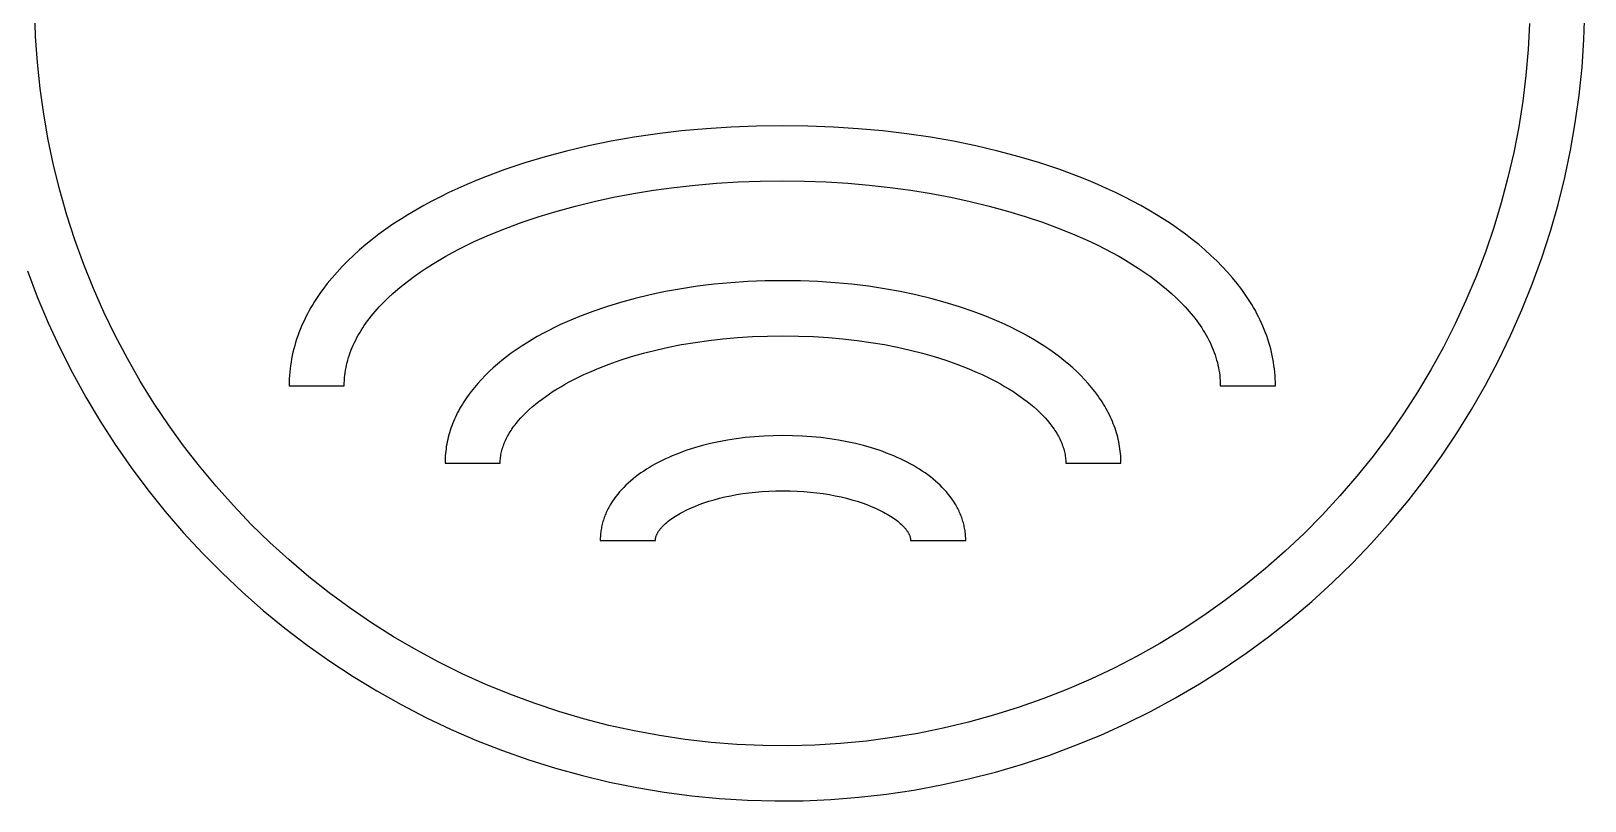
# Model space of a CAD drawing. Header units: millimetres. Extents: x 430 to 4403, y -1522 to 1254.
# Drawn here: x 3390.87 to 3424.74, y -455.88 to -439.11 of the extents above; entities that cross this region are included whole.
import ezdxf

# ---------------------------------------------------------------- set-up
doc = ezdxf.new("R2010")
doc.units = ezdxf.units.MM
doc.header["$MEASUREMENT"] = 0
doc.layers.add('Utwórz2D linie widoczne', color=7, linetype='Continuous', true_color=0x000000)

msp = doc.modelspace()

# ---------------------------------------------------------------- linework, layer by layer
at = {"layer": 'Utwórz2D linie widoczne'}
for p, q in [((3390.965, -439.232), (3390.946, -438.667)), ((3423.53, -438.949), (3423.501, -439.514)), ((3424.718, -439.295), (3424.739, -438.688)), ((3391.005, -439.797), (3390.965, -439.232)), ((3424.676, -439.901), (3424.718, -439.295)), ((3423.501, -439.514), (3423.452, -440.077)), ((3391.063, -440.36), (3391.005, -439.797)), ((3424.612, -440.505), (3424.676, -439.901)), ((3423.452, -440.077), (3423.383, -440.639)), ((3391.142, -440.92), (3391.063, -440.36)), ((3423.383, -440.639), (3423.295, -441.198)), ((3424.528, -441.107), (3424.612, -440.505)), ((3391.24, -441.477), (3391.142, -440.92)), ((3404.524, -441.349), (3404.01, -441.424)), ((3405.048, -441.287), (3404.524, -441.349)), ((3405.582, -441.238), (3405.048, -441.287)), ((3406.126, -441.202), (3405.582, -441.238)), ((3406.679, -441.181), (3406.126, -441.202)), ((3407.241, -441.174), (3406.679, -441.181)), ((3407.802, -441.181), (3407.241, -441.174)), ((3408.355, -441.202), (3407.802, -441.181)), ((3408.899, -441.238), (3408.355, -441.202)), ((3409.433, -441.287), (3408.899, -441.238)), ((3409.958, -441.349), (3409.433, -441.287)), ((3410.471, -441.424), (3409.958, -441.349)), ((3423.295, -441.198), (3423.188, -441.753)), ((3424.423, -441.705), (3424.528, -441.107)), ((3391.357, -442.031), (3391.24, -441.477)), ((3403.018, -441.612), (3402.54, -441.724)), ((3403.508, -441.512), (3403.018, -441.612)), ((3404.01, -441.424), (3403.508, -441.512)), ((3410.973, -441.512), (3410.471, -441.424)), ((3411.464, -441.612), (3410.973, -441.512)), ((3411.941, -441.724), (3411.464, -441.612)), ((3424.298, -442.299), (3424.423, -441.705)), ((3391.493, -442.58), (3391.357, -442.031)), ((3401.626, -441.982), (3401.19, -442.128)), ((3402.076, -441.848), (3401.626, -441.982)), ((3402.54, -441.724), (3402.076, -441.848)), ((3412.405, -441.848), (3411.941, -441.724)), ((3412.856, -441.982), (3412.405, -441.848)), ((3413.291, -442.128), (3412.856, -441.982)), ((3423.188, -441.753), (3423.061, -442.304)), ((3400.565, -442.367), (3400.365, -442.451)), ((3400.769, -442.285), (3400.565, -442.367)), ((3401.19, -442.128), (3400.769, -442.285)), ((3406.28, -442.399), (3406.758, -442.381)), ((3406.758, -442.381), (3407.241, -442.375)), ((3407.241, -442.375), (3407.723, -442.381)), ((3407.723, -442.381), (3408.201, -442.399)), ((3413.712, -442.285), (3413.291, -442.128)), ((3413.916, -442.367), (3413.712, -442.285)), ((3414.117, -442.451), (3413.916, -442.367)), ((3423.061, -442.304), (3422.916, -442.851)), ((3424.152, -442.889), (3424.298, -442.299)), ((3391.648, -443.124), (3391.493, -442.58)), ((3399.788, -442.72), (3399.605, -442.814)), ((3399.976, -442.628), (3399.788, -442.72)), ((3400.168, -442.539), (3399.976, -442.628)), ((3400.365, -442.451), (3400.168, -442.539)), ((3403.565, -442.733), (3403.997, -442.651)), ((3403.997, -442.651), (3404.437, -442.58)), ((3404.437, -442.58), (3404.887, -442.519)), ((3404.887, -442.519), (3405.344, -442.468)), ((3405.344, -442.468), (3405.809, -442.428)), ((3405.809, -442.428), (3406.28, -442.399)), ((3408.201, -442.399), (3408.672, -442.428)), ((3408.672, -442.428), (3409.137, -442.468)), ((3409.137, -442.468), (3409.594, -442.519)), ((3409.594, -442.519), (3410.044, -442.58)), ((3410.044, -442.58), (3410.485, -442.651)), ((3410.485, -442.651), (3410.916, -442.733)), ((3414.313, -442.539), (3414.117, -442.451)), ((3414.505, -442.628), (3414.313, -442.539)), ((3414.693, -442.72), (3414.505, -442.628)), ((3414.877, -442.814), (3414.693, -442.72)), ((3399.251, -443.01), (3399.081, -443.111)), ((3399.426, -442.911), (3399.251, -443.01)), ((3399.605, -442.814), (3399.426, -442.911)), ((3401.945, -443.15), (3402.333, -443.032)), ((3402.333, -443.032), (3402.732, -442.923)), ((3402.732, -442.923), (3403.143, -442.823)), ((3403.143, -442.823), (3403.565, -442.733)), ((3410.916, -442.733), (3411.338, -442.823)), ((3411.338, -442.823), (3411.749, -442.923)), ((3411.749, -442.923), (3412.149, -443.032)), ((3412.149, -443.032), (3412.537, -443.15)), ((3415.056, -442.911), (3414.877, -442.814)), ((3415.23, -443.01), (3415.056, -442.911)), ((3415.4, -443.111), (3415.23, -443.01)), ((3422.916, -442.851), (3422.751, -443.392)), ((3423.985, -443.473), (3424.152, -442.889)), ((3391.822, -443.662), (3391.648, -443.124)), ((3398.755, -443.32), (3398.599, -443.428)), ((3398.916, -443.215), (3398.755, -443.32)), ((3399.081, -443.111), (3398.916, -443.215)), ((3401.207, -443.409), (3401.57, -443.275)), ((3401.57, -443.275), (3401.945, -443.15)), ((3412.537, -443.15), (3412.912, -443.275)), ((3412.912, -443.275), (3413.274, -443.409)), ((3415.566, -443.215), (3415.4, -443.111)), ((3415.726, -443.32), (3415.566, -443.215)), ((3415.882, -443.428), (3415.726, -443.32)), ((3422.751, -443.392), (3422.568, -443.928)), ((3392.014, -444.194), (3391.822, -443.662)), ((3398.302, -443.65), (3398.161, -443.763)), ((3398.448, -443.538), (3398.302, -443.65)), ((3398.599, -443.428), (3398.448, -443.538)), ((3400.364, -443.777), (3400.525, -443.699)), ((3400.525, -443.699), (3400.859, -443.551)), ((3400.859, -443.551), (3401.207, -443.409)), ((3413.274, -443.409), (3413.622, -443.551)), ((3413.622, -443.551), (3413.956, -443.699)), ((3413.956, -443.699), (3414.117, -443.777)), ((3416.033, -443.538), (3415.882, -443.428)), ((3416.179, -443.65), (3416.033, -443.538)), ((3416.32, -443.763), (3416.179, -443.65)), ((3423.798, -444.051), (3423.985, -443.473)), ((3397.895, -443.997), (3397.769, -444.116)), ((3398.025, -443.879), (3397.895, -443.997)), ((3398.161, -443.763), (3398.025, -443.879)), ((3399.759, -444.102), (3399.904, -444.018)), ((3399.904, -444.018), (3400.053, -443.936)), ((3400.053, -443.936), (3400.207, -443.855)), ((3400.207, -443.855), (3400.364, -443.777)), ((3414.117, -443.777), (3414.275, -443.855)), ((3414.275, -443.855), (3414.428, -443.936)), ((3414.428, -443.936), (3414.577, -444.018)), ((3414.577, -444.018), (3414.723, -444.102)), ((3416.456, -443.879), (3416.32, -443.763)), ((3416.587, -443.997), (3416.456, -443.879)), ((3416.712, -444.116), (3416.587, -443.997)), ((3422.568, -443.928), (3422.366, -444.456)), ((3423.592, -444.622), (3423.798, -444.051)), ((3390.785, -444.337), (3391.002, -444.904)), ((3392.225, -444.719), (3392.014, -444.194)), ((3397.535, -444.361), (3397.426, -444.486)), ((3397.649, -444.238), (3397.535, -444.361)), ((3397.769, -444.116), (3397.649, -444.238)), ((3399.221, -444.453), (3399.349, -444.363)), ((3399.349, -444.363), (3399.481, -444.274)), ((3399.481, -444.274), (3399.618, -444.187)), ((3399.618, -444.187), (3399.759, -444.102)), ((3414.723, -444.102), (3414.864, -444.187)), ((3414.864, -444.187), (3415, -444.274)), ((3415, -444.274), (3415.133, -444.363)), ((3415.133, -444.363), (3415.261, -444.453)), ((3416.832, -444.238), (3416.712, -444.116)), ((3416.947, -444.361), (3416.832, -444.238)), ((3417.056, -444.486), (3416.947, -444.361)), ((3392.454, -445.236), (3392.225, -444.719)), ((3397.225, -444.741), (3397.178, -444.805)), ((3397.322, -444.612), (3397.225, -444.741)), ((3397.426, -444.486), (3397.322, -444.612)), ((3398.755, -444.826), (3398.864, -444.731)), ((3398.864, -444.731), (3398.978, -444.637)), ((3398.978, -444.637), (3399.097, -444.544)), ((3399.097, -444.544), (3399.221, -444.453)), ((3405.043, -444.725), (3404.699, -444.786)), ((3405.395, -444.672), (3405.043, -444.725)), ((3405.754, -444.628), (3405.395, -444.672)), ((3406.121, -444.594), (3405.754, -444.628)), ((3406.493, -444.569), (3406.121, -444.594)), ((3406.872, -444.554), (3406.493, -444.569)), ((3407.257, -444.549), (3406.872, -444.554)), ((3407.642, -444.554), (3407.257, -444.549)), ((3408.02, -444.569), (3407.642, -444.554)), ((3408.393, -444.594), (3408.02, -444.569)), ((3408.76, -444.628), (3408.393, -444.594)), ((3409.119, -444.672), (3408.76, -444.628)), ((3409.471, -444.725), (3409.119, -444.672)), ((3409.815, -444.786), (3409.471, -444.725)), ((3415.261, -444.453), (3415.384, -444.544)), ((3415.384, -444.544), (3415.503, -444.637)), ((3415.503, -444.637), (3415.617, -444.731)), ((3415.617, -444.731), (3415.727, -444.826)), ((3417.159, -444.612), (3417.056, -444.486)), ((3417.257, -444.741), (3417.159, -444.612)), ((3417.304, -444.805), (3417.257, -444.741)), ((3422.366, -444.456), (3422.146, -444.978)), ((3423.365, -445.186), (3423.592, -444.622)), ((3391.002, -444.904), (3391.238, -445.464)), ((3397.005, -445.068), (3396.966, -445.135)), ((3397.046, -445.002), (3397.005, -445.068)), ((3397.089, -444.936), (3397.046, -445.002)), ((3397.132, -444.871), (3397.089, -444.936)), ((3397.178, -444.805), (3397.132, -444.871)), ((3398.456, -445.12), (3398.551, -445.021)), ((3398.551, -445.021), (3398.65, -444.923)), ((3398.65, -444.923), (3398.755, -444.826)), ((3403.718, -445.022), (3403.409, -445.116)), ((3404.036, -444.935), (3403.718, -445.022)), ((3404.363, -444.856), (3404.036, -444.935)), ((3404.699, -444.786), (3404.363, -444.856)), ((3410.151, -444.856), (3409.815, -444.786)), ((3410.478, -444.935), (3410.151, -444.856)), ((3410.796, -445.022), (3410.478, -444.935)), ((3411.105, -445.116), (3410.796, -445.022)), ((3415.727, -444.826), (3415.831, -444.923)), ((3415.831, -444.923), (3415.931, -445.021)), ((3415.931, -445.021), (3416.025, -445.12)), ((3417.349, -444.871), (3417.304, -444.805)), ((3417.393, -444.936), (3417.349, -444.871)), ((3417.435, -445.002), (3417.393, -444.936)), ((3417.476, -445.068), (3417.435, -445.002)), ((3417.516, -445.135), (3417.476, -445.068)), ((3422.146, -444.978), (3421.908, -445.491)), ((3392.701, -445.746), (3392.454, -445.236)), ((3396.823, -445.406), (3396.791, -445.474)), ((3396.857, -445.337), (3396.823, -445.406)), ((3396.891, -445.27), (3396.857, -445.337)), ((3396.928, -445.202), (3396.891, -445.27)), ((3396.966, -445.135), (3396.928, -445.202)), ((3398.166, -445.475), (3398.203, -445.424)), ((3398.203, -445.424), (3398.242, -445.372)), ((3398.242, -445.372), (3398.282, -445.321)), ((3398.282, -445.321), (3398.324, -445.27)), ((3398.324, -445.27), (3398.367, -445.22)), ((3398.367, -445.22), (3398.456, -445.12)), ((3402.682, -445.386), (3402.545, -445.446)), ((3402.822, -445.329), (3402.682, -445.386)), ((3403.11, -445.219), (3402.822, -445.329)), ((3403.409, -445.116), (3403.11, -445.219)), ((3411.403, -445.219), (3411.105, -445.116)), ((3411.692, -445.329), (3411.403, -445.219)), ((3411.832, -445.386), (3411.692, -445.329)), ((3411.969, -445.446), (3411.832, -445.386)), ((3416.025, -445.12), (3416.115, -445.22)), ((3416.115, -445.22), (3416.158, -445.27)), ((3416.158, -445.27), (3416.199, -445.321)), ((3416.199, -445.321), (3416.239, -445.372)), ((3416.239, -445.372), (3416.278, -445.424)), ((3416.278, -445.424), (3416.316, -445.475)), ((3417.554, -445.202), (3417.516, -445.135)), ((3417.59, -445.27), (3417.554, -445.202)), ((3417.625, -445.337), (3417.59, -445.27)), ((3417.658, -445.406), (3417.625, -445.337)), ((3417.69, -445.474), (3417.658, -445.406)), ((3423.119, -445.742), (3423.365, -445.186)), ((3391.238, -445.464), (3391.493, -446.015)), ((3392.965, -446.246), (3392.701, -445.746)), ((3396.679, -445.752), (3396.655, -445.822)), ((3396.705, -445.682), (3396.679, -445.752)), ((3396.732, -445.612), (3396.705, -445.682)), ((3396.761, -445.543), (3396.732, -445.612)), ((3396.791, -445.474), (3396.761, -445.543)), ((3397.969, -445.79), (3397.999, -445.737)), ((3397.999, -445.737), (3398.029, -445.684)), ((3398.029, -445.684), (3398.061, -445.632)), ((3398.061, -445.632), (3398.095, -445.579)), ((3398.095, -445.579), (3398.13, -445.527)), ((3398.13, -445.527), (3398.166, -445.475)), ((3401.901, -445.768), (3401.782, -445.838)), ((3402.024, -445.7), (3401.901, -445.768)), ((3402.15, -445.634), (3402.024, -445.7)), ((3402.279, -445.57), (3402.15, -445.634)), ((3402.41, -445.507), (3402.279, -445.57)), ((3402.545, -445.446), (3402.41, -445.507)), ((3406.265, -445.788), (3406.589, -445.767)), ((3406.589, -445.767), (3406.92, -445.755)), ((3406.92, -445.755), (3407.257, -445.75)), ((3407.257, -445.75), (3407.594, -445.755)), ((3407.594, -445.755), (3407.925, -445.767)), ((3407.925, -445.767), (3408.249, -445.788)), ((3412.104, -445.507), (3411.969, -445.446)), ((3412.235, -445.57), (3412.104, -445.507)), ((3412.364, -445.634), (3412.235, -445.57)), ((3412.49, -445.7), (3412.364, -445.634)), ((3412.612, -445.768), (3412.49, -445.7)), ((3412.732, -445.838), (3412.612, -445.768)), ((3416.316, -445.475), (3416.352, -445.527)), ((3416.352, -445.527), (3416.387, -445.579)), ((3416.387, -445.579), (3416.42, -445.632)), ((3416.42, -445.632), (3416.452, -445.684)), ((3416.452, -445.684), (3416.483, -445.737)), ((3416.483, -445.737), (3416.512, -445.79)), ((3417.721, -445.543), (3417.69, -445.474)), ((3417.749, -445.612), (3417.721, -445.543)), ((3417.777, -445.682), (3417.749, -445.612)), ((3417.802, -445.752), (3417.777, -445.682)), ((3417.826, -445.822), (3417.802, -445.752)), ((3421.908, -445.491), (3421.653, -445.996)), ((3422.854, -446.288), (3423.119, -445.742)), ((3391.493, -446.015), (3391.768, -446.557)), ((3396.575, -446.106), (3396.559, -446.178)), ((3396.593, -446.035), (3396.575, -446.106)), ((3396.612, -445.963), (3396.593, -446.035)), ((3396.633, -445.893), (3396.612, -445.963)), ((3396.655, -445.822), (3396.633, -445.893)), ((3397.824, -446.114), (3397.844, -446.059)), ((3397.844, -446.059), (3397.866, -446.005)), ((3397.866, -446.005), (3397.89, -445.951)), ((3397.89, -445.951), (3397.915, -445.897)), ((3397.915, -445.897), (3397.942, -445.844)), ((3397.942, -445.844), (3397.969, -445.79)), ((3401.442, -446.056), (3401.335, -446.131)), ((3401.552, -445.981), (3401.442, -446.056)), ((3401.665, -445.909), (3401.552, -445.981)), ((3401.782, -445.838), (3401.665, -445.909)), ((3404.217, -446.129), (3404.484, -446.061)), ((3404.484, -446.061), (3404.761, -445.999)), ((3404.761, -445.999), (3405.046, -445.943)), ((3405.046, -445.943), (3405.339, -445.894)), ((3405.339, -445.894), (3405.64, -445.851)), ((3405.64, -445.851), (3405.949, -445.816)), ((3405.949, -445.816), (3406.265, -445.788)), ((3408.249, -445.788), (3408.565, -445.816)), ((3408.565, -445.816), (3408.874, -445.851)), ((3408.874, -445.851), (3409.175, -445.894)), ((3409.175, -445.894), (3409.468, -445.943)), ((3409.468, -445.943), (3409.753, -445.999)), ((3409.753, -445.999), (3410.03, -446.061)), ((3410.03, -446.061), (3410.297, -446.129)), ((3412.849, -445.909), (3412.732, -445.838)), ((3412.962, -445.981), (3412.849, -445.909)), ((3413.072, -446.056), (3412.962, -445.981)), ((3413.179, -446.131), (3413.072, -446.056)), ((3416.512, -445.79), (3416.54, -445.844)), ((3416.54, -445.844), (3416.566, -445.897)), ((3416.566, -445.897), (3416.591, -445.951)), ((3416.591, -445.951), (3416.615, -446.005)), ((3416.615, -446.005), (3416.637, -446.059)), ((3416.637, -446.059), (3416.658, -446.114)), ((3417.849, -445.893), (3417.826, -445.822)), ((3417.87, -445.963), (3417.849, -445.893)), ((3417.889, -446.035), (3417.87, -445.963)), ((3417.906, -446.106), (3417.889, -446.035)), ((3417.922, -446.178), (3417.906, -446.106)), ((3421.653, -445.996), (3421.38, -446.491)), ((3393.247, -446.737), (3392.965, -446.246)), ((3396.521, -446.395), (3396.512, -446.468)), ((3396.532, -446.322), (3396.521, -446.395)), ((3396.545, -446.25), (3396.532, -446.322)), ((3396.559, -446.178), (3396.545, -446.25)), ((3397.721, -446.5), (3397.731, -446.444)), ((3397.731, -446.444), (3397.742, -446.388)), ((3397.742, -446.388), (3397.756, -446.333)), ((3397.756, -446.333), (3397.77, -446.278)), ((3397.77, -446.278), (3397.787, -446.223)), ((3397.787, -446.223), (3397.804, -446.168)), ((3397.804, -446.168), (3397.824, -446.114)), ((3400.942, -446.448), (3400.852, -446.53)), ((3401.035, -446.367), (3400.942, -446.448)), ((3401.131, -446.287), (3401.035, -446.367)), ((3401.232, -446.208), (3401.131, -446.287)), ((3401.335, -446.131), (3401.232, -446.208)), ((3403.24, -446.455), (3403.47, -446.366)), ((3403.47, -446.366), (3403.709, -446.282)), ((3403.709, -446.282), (3403.958, -446.203)), ((3403.958, -446.203), (3404.217, -446.129)), ((3410.297, -446.129), (3410.555, -446.203)), ((3410.555, -446.203), (3410.805, -446.282)), ((3410.805, -446.282), (3411.044, -446.366)), ((3411.044, -446.366), (3411.274, -446.455)), ((3413.282, -446.208), (3413.179, -446.131)), ((3413.382, -446.287), (3413.282, -446.208)), ((3413.479, -446.367), (3413.382, -446.287)), ((3413.572, -446.448), (3413.479, -446.367)), ((3413.662, -446.53), (3413.572, -446.448)), ((3416.658, -446.114), (3416.677, -446.168)), ((3416.677, -446.168), (3416.695, -446.223)), ((3416.695, -446.223), (3416.711, -446.278)), ((3416.711, -446.278), (3416.726, -446.333)), ((3416.726, -446.333), (3416.739, -446.388)), ((3416.739, -446.388), (3416.751, -446.444)), ((3416.751, -446.444), (3416.761, -446.5)), ((3417.937, -446.25), (3417.922, -446.178)), ((3417.949, -446.322), (3417.937, -446.25)), ((3417.96, -446.395), (3417.949, -446.322)), ((3417.97, -446.468), (3417.96, -446.395)), ((3422.571, -446.825), (3422.854, -446.288)), ((3391.768, -446.557), (3392.061, -447.089)), ((3393.545, -447.217), (3393.247, -446.737)), ((3396.491, -446.763), (3396.49, -446.837)), ((3396.494, -446.689), (3396.491, -446.763)), ((3396.498, -446.615), (3396.494, -446.689)), ((3396.504, -446.541), (3396.498, -446.615)), ((3396.512, -446.468), (3396.504, -446.541)), ((3397.692, -446.837), (3397.693, -446.78)), ((3397.693, -446.78), (3397.695, -446.724)), ((3397.695, -446.724), (3397.699, -446.668)), ((3397.699, -446.668), (3397.705, -446.611)), ((3397.705, -446.611), (3397.712, -446.555)), ((3397.712, -446.555), (3397.721, -446.5)), ((3400.606, -446.786), (3400.531, -446.874)), ((3400.684, -446.7), (3400.606, -446.786)), ((3400.766, -446.614), (3400.684, -446.7)), ((3400.852, -446.53), (3400.766, -446.614)), ((3402.518, -446.798), (3402.613, -446.747)), ((3402.613, -446.747), (3402.711, -446.695)), ((3402.711, -446.695), (3402.812, -446.645)), ((3402.812, -446.645), (3402.915, -446.596)), ((3402.915, -446.596), (3403.021, -446.548)), ((3403.021, -446.548), (3403.24, -446.455)), ((3411.274, -446.455), (3411.493, -446.548)), ((3411.493, -446.548), (3411.599, -446.596)), ((3411.599, -446.596), (3411.702, -446.645)), ((3411.702, -446.645), (3411.803, -446.695)), ((3411.803, -446.695), (3411.901, -446.747)), ((3411.901, -446.747), (3411.996, -446.798)), ((3413.748, -446.614), (3413.662, -446.53)), ((3413.83, -446.7), (3413.748, -446.614)), ((3413.908, -446.786), (3413.83, -446.7)), ((3413.983, -446.874), (3413.908, -446.786)), ((3416.761, -446.5), (3416.77, -446.555)), ((3416.77, -446.555), (3416.777, -446.611)), ((3416.777, -446.611), (3416.782, -446.668)), ((3416.782, -446.668), (3416.786, -446.724)), ((3416.786, -446.724), (3416.789, -446.78)), ((3416.789, -446.78), (3416.789, -446.837)), ((3417.977, -446.541), (3417.97, -446.468)), ((3417.983, -446.615), (3417.977, -446.541)), ((3417.988, -446.689), (3417.983, -446.615)), ((3417.99, -446.763), (3417.988, -446.689)), ((3417.991, -446.837), (3417.99, -446.763)), ((3421.38, -446.491), (3421.09, -446.977)), ((3392.061, -447.089), (3392.372, -447.611)), ((3396.49, -446.837), (3397.692, -446.837)), ((3400.361, -447.098), (3400.33, -447.144)), ((3400.393, -447.053), (3400.361, -447.098)), ((3400.46, -446.963), (3400.393, -447.053)), ((3400.531, -446.874), (3400.46, -446.963)), ((3401.931, -447.184), (3402.006, -447.127)), ((3402.006, -447.127), (3402.084, -447.07)), ((3402.084, -447.07), (3402.165, -447.014)), ((3402.165, -447.014), (3402.249, -446.959)), ((3402.249, -446.959), (3402.336, -446.905)), ((3402.336, -446.905), (3402.426, -446.851)), ((3402.426, -446.851), (3402.518, -446.798)), ((3411.996, -446.798), (3412.088, -446.851)), ((3412.088, -446.851), (3412.178, -446.905)), ((3412.178, -446.905), (3412.265, -446.959)), ((3412.265, -446.959), (3412.349, -447.014)), ((3412.349, -447.014), (3412.43, -447.07)), ((3412.43, -447.07), (3412.508, -447.127)), ((3412.508, -447.127), (3412.583, -447.184)), ((3414.054, -446.963), (3413.983, -446.874)), ((3414.121, -447.053), (3414.054, -446.963)), ((3414.153, -447.098), (3414.121, -447.053)), ((3414.184, -447.144), (3414.153, -447.098)), ((3416.789, -446.837), (3417.991, -446.837)), ((3421.09, -446.977), (3420.784, -447.453)), ((3422.269, -447.352), (3422.571, -446.825)), ((3393.86, -447.687), (3393.545, -447.217)), ((3400.165, -447.424), (3400.141, -447.472)), ((3400.19, -447.377), (3400.165, -447.424)), ((3400.216, -447.33), (3400.19, -447.377)), ((3400.243, -447.283), (3400.216, -447.33)), ((3400.271, -447.236), (3400.243, -447.283)), ((3400.3, -447.19), (3400.271, -447.236)), ((3400.33, -447.144), (3400.3, -447.19)), ((3401.601, -447.477), (3401.66, -447.418)), ((3401.66, -447.418), (3401.723, -447.358)), ((3401.723, -447.358), (3401.79, -447.3)), ((3401.79, -447.3), (3401.859, -447.241)), ((3401.859, -447.241), (3401.931, -447.184)), ((3412.583, -447.184), (3412.655, -447.241)), ((3412.655, -447.241), (3412.724, -447.3)), ((3412.724, -447.3), (3412.79, -447.358)), ((3412.79, -447.358), (3412.853, -447.418)), ((3412.853, -447.418), (3412.913, -447.477)), ((3414.214, -447.19), (3414.184, -447.144)), ((3414.243, -447.236), (3414.214, -447.19)), ((3414.271, -447.283), (3414.243, -447.236)), ((3414.298, -447.33), (3414.271, -447.283)), ((3414.324, -447.377), (3414.298, -447.33)), ((3414.349, -447.424), (3414.324, -447.377)), ((3414.373, -447.472), (3414.349, -447.424)), ((3420.784, -447.453), (3420.461, -447.917)), ((3421.948, -447.869), (3422.269, -447.352)), ((3392.372, -447.611), (3392.701, -448.121)), ((3394.191, -448.146), (3393.86, -447.687)), ((3400.019, -447.763), (3400.003, -447.812)), ((3400.037, -447.713), (3400.019, -447.763)), ((3400.055, -447.665), (3400.037, -447.713)), ((3400.075, -447.616), (3400.055, -447.665)), ((3400.096, -447.568), (3400.075, -447.616)), ((3400.118, -447.52), (3400.096, -447.568)), ((3400.141, -447.472), (3400.118, -447.52)), ((3401.328, -447.812), (3401.349, -447.781)), ((3401.349, -447.781), (3401.371, -447.75)), ((3401.371, -447.75), (3401.393, -447.72)), ((3401.393, -447.72), (3401.416, -447.689)), ((3401.416, -447.689), (3401.44, -447.659)), ((3401.44, -447.659), (3401.49, -447.598)), ((3401.49, -447.598), (3401.544, -447.537)), ((3401.544, -447.537), (3401.601, -447.477)), ((3412.913, -447.477), (3412.97, -447.537)), ((3412.97, -447.537), (3413.024, -447.598)), ((3413.024, -447.598), (3413.074, -447.659)), ((3413.074, -447.659), (3413.098, -447.689)), ((3413.098, -447.689), (3413.121, -447.72)), ((3413.121, -447.72), (3413.143, -447.75)), ((3413.143, -447.75), (3413.165, -447.781)), ((3413.165, -447.781), (3413.185, -447.812)), ((3414.396, -447.52), (3414.373, -447.472)), ((3414.418, -447.568), (3414.396, -447.52)), ((3414.439, -447.616), (3414.418, -447.568)), ((3414.458, -447.665), (3414.439, -447.616)), ((3414.477, -447.713), (3414.458, -447.665)), ((3414.495, -447.763), (3414.477, -447.713)), ((3414.511, -447.812), (3414.495, -447.763)), ((3392.701, -448.121), (3393.048, -448.62)), ((3399.927, -448.112), (3399.918, -448.163)), ((3399.937, -448.062), (3399.927, -448.112)), ((3399.948, -448.011), (3399.937, -448.062)), ((3399.96, -447.961), (3399.948, -448.011)), ((3399.973, -447.911), (3399.96, -447.961)), ((3399.987, -447.861), (3399.973, -447.911)), ((3400.003, -447.812), (3399.987, -447.861)), ((3401.157, -448.153), (3401.168, -448.122)), ((3401.168, -448.122), (3401.18, -448.091)), ((3401.18, -448.091), (3401.193, -448.06)), ((3401.193, -448.06), (3401.207, -448.029)), ((3401.207, -448.029), (3401.222, -447.997)), ((3401.222, -447.997), (3401.238, -447.966)), ((3401.238, -447.966), (3401.254, -447.935)), ((3401.254, -447.935), (3401.271, -447.905)), ((3401.271, -447.905), (3401.29, -447.874)), ((3401.29, -447.874), (3401.309, -447.843)), ((3401.309, -447.843), (3401.328, -447.812)), ((3405.499, -448.142), (3405.327, -448.192)), ((3405.676, -448.098), (3405.499, -448.142)), ((3405.859, -448.058), (3405.676, -448.098)), ((3406.046, -448.023), (3405.859, -448.058)), ((3406.238, -447.993), (3406.046, -448.023)), ((3406.434, -447.968), (3406.238, -447.993)), ((3406.634, -447.949), (3406.434, -447.968)), ((3406.838, -447.935), (3406.634, -447.949)), ((3407.046, -447.926), (3406.838, -447.935)), ((3407.257, -447.924), (3407.046, -447.926)), ((3407.468, -447.926), (3407.257, -447.924)), ((3407.676, -447.935), (3407.468, -447.926)), ((3407.88, -447.949), (3407.676, -447.935)), ((3408.08, -447.968), (3407.88, -447.949)), ((3408.276, -447.993), (3408.08, -447.968)), ((3408.468, -448.023), (3408.276, -447.993)), ((3408.655, -448.058), (3408.468, -448.023)), ((3408.838, -448.098), (3408.655, -448.058)), ((3409.015, -448.142), (3408.838, -448.098)), ((3409.187, -448.192), (3409.015, -448.142)), ((3413.185, -447.812), (3413.205, -447.843)), ((3413.205, -447.843), (3413.224, -447.874)), ((3413.224, -447.874), (3413.242, -447.905)), ((3413.242, -447.905), (3413.26, -447.935)), ((3413.26, -447.935), (3413.276, -447.966)), ((3413.276, -447.966), (3413.292, -447.997)), ((3413.292, -447.997), (3413.307, -448.029)), ((3413.307, -448.029), (3413.32, -448.06)), ((3413.32, -448.06), (3413.333, -448.091)), ((3413.333, -448.091), (3413.346, -448.122)), ((3413.346, -448.122), (3413.357, -448.153)), ((3414.526, -447.861), (3414.511, -447.812)), ((3414.541, -447.911), (3414.526, -447.861)), ((3414.554, -447.961), (3414.541, -447.911)), ((3414.566, -448.011), (3414.554, -447.961)), ((3414.577, -448.062), (3414.566, -448.011)), ((3414.587, -448.112), (3414.577, -448.062)), ((3414.596, -448.163), (3414.587, -448.112)), ((3420.461, -447.917), (3420.122, -448.37)), ((3421.61, -448.373), (3421.948, -447.869)), ((3394.537, -448.593), (3394.191, -448.146)), ((3399.892, -448.42), (3399.89, -448.472)), ((3399.89, -448.472), (3399.89, -448.524)), ((3399.895, -448.368), (3399.892, -448.42)), ((3399.899, -448.317), (3399.895, -448.368)), ((3399.904, -448.265), (3399.899, -448.317)), ((3399.911, -448.214), (3399.904, -448.265)), ((3399.918, -448.163), (3399.911, -448.214)), ((3401.092, -448.494), (3401.093, -448.463)), ((3401.093, -448.463), (3401.096, -448.432)), ((3401.096, -448.432), (3401.099, -448.401)), ((3401.099, -448.401), (3401.103, -448.37)), ((3401.103, -448.37), (3401.108, -448.339)), ((3401.108, -448.339), (3401.114, -448.308)), ((3401.114, -448.308), (3401.121, -448.277)), ((3401.121, -448.277), (3401.128, -448.246)), ((3401.128, -448.246), (3401.137, -448.215)), ((3401.137, -448.215), (3401.147, -448.184)), ((3401.147, -448.184), (3401.157, -448.153)), ((3404.621, -448.468), (3404.55, -448.504)), ((3404.693, -448.433), (3404.621, -448.468)), ((3404.767, -448.399), (3404.693, -448.433)), ((3404.843, -448.366), (3404.767, -448.399)), ((3404.92, -448.334), (3404.843, -448.366)), ((3404.998, -448.304), (3404.92, -448.334)), ((3405.078, -448.274), (3404.998, -448.304)), ((3405.16, -448.245), (3405.078, -448.274)), ((3405.327, -448.192), (3405.16, -448.245)), ((3409.354, -448.245), (3409.187, -448.192)), ((3409.436, -448.274), (3409.354, -448.245)), ((3409.516, -448.304), (3409.436, -448.274)), ((3409.594, -448.334), (3409.516, -448.304)), ((3409.671, -448.366), (3409.594, -448.334)), ((3409.747, -448.399), (3409.671, -448.366)), ((3409.821, -448.433), (3409.747, -448.399)), ((3409.893, -448.468), (3409.821, -448.433)), ((3409.964, -448.504), (3409.893, -448.468)), ((3413.357, -448.153), (3413.367, -448.184)), ((3413.367, -448.184), (3413.377, -448.215)), ((3413.377, -448.215), (3413.385, -448.246)), ((3413.385, -448.246), (3413.393, -448.277)), ((3413.393, -448.277), (3413.4, -448.308)), ((3413.4, -448.308), (3413.406, -448.339)), ((3413.406, -448.339), (3413.411, -448.37)), ((3413.411, -448.37), (3413.415, -448.401)), ((3413.415, -448.401), (3413.418, -448.432)), ((3413.418, -448.432), (3413.421, -448.463)), ((3413.421, -448.463), (3413.422, -448.494)), ((3414.603, -448.214), (3414.596, -448.163)), ((3414.609, -448.265), (3414.603, -448.214)), ((3414.615, -448.317), (3414.609, -448.265)), ((3414.619, -448.368), (3414.615, -448.317)), ((3414.622, -448.42), (3414.619, -448.368)), ((3414.624, -448.472), (3414.622, -448.42)), ((3414.624, -448.524), (3414.624, -448.472)), ((3420.122, -448.37), (3419.767, -448.811)), ((3421.255, -448.866), (3421.61, -448.373)), ((3393.048, -448.62), (3393.412, -449.106)), ((3394.899, -449.028), (3394.537, -448.593)), ((3399.89, -448.524), (3401.091, -448.524)), ((3401.091, -448.524), (3401.092, -448.494)), ((3404.101, -448.782), (3404.044, -448.825)), ((3404.16, -448.739), (3404.101, -448.782)), ((3404.221, -448.698), (3404.16, -448.739)), ((3404.283, -448.657), (3404.221, -448.698)), ((3404.347, -448.617), (3404.283, -448.657)), ((3404.413, -448.578), (3404.347, -448.617)), ((3404.481, -448.541), (3404.413, -448.578)), ((3404.55, -448.504), (3404.481, -448.541)), ((3410.033, -448.541), (3409.964, -448.504)), ((3410.101, -448.578), (3410.033, -448.541)), ((3410.167, -448.617), (3410.101, -448.578)), ((3410.231, -448.657), (3410.167, -448.617)), ((3410.293, -448.698), (3410.231, -448.657)), ((3410.354, -448.739), (3410.293, -448.698)), ((3410.413, -448.782), (3410.354, -448.739)), ((3410.47, -448.825), (3410.413, -448.782)), ((3413.422, -448.494), (3413.422, -448.524)), ((3413.422, -448.524), (3414.624, -448.524)), ((3419.767, -448.811), (3419.398, -449.24)), ((3393.412, -449.106), (3393.792, -449.58)), ((3395.276, -449.45), (3394.899, -449.028)), ((3403.696, -449.152), (3403.654, -449.202)), ((3403.74, -449.103), (3403.696, -449.152)), ((3403.785, -449.055), (3403.74, -449.103)), ((3403.833, -449.007), (3403.785, -449.055)), ((3403.883, -448.96), (3403.833, -449.007)), ((3403.935, -448.914), (3403.883, -448.96)), ((3403.988, -448.869), (3403.935, -448.914)), ((3404.044, -448.825), (3403.988, -448.869)), ((3406.516, -449.17), (3406.657, -449.154)), ((3406.657, -449.154), (3406.802, -449.142)), ((3406.802, -449.142), (3406.95, -449.133)), ((3406.95, -449.133), (3407.102, -449.127)), ((3407.102, -449.127), (3407.257, -449.125)), ((3407.257, -449.125), (3407.412, -449.127)), ((3407.412, -449.127), (3407.564, -449.133)), ((3407.564, -449.133), (3407.712, -449.142)), ((3407.712, -449.142), (3407.857, -449.154)), ((3407.857, -449.154), (3407.998, -449.17)), ((3410.526, -448.869), (3410.47, -448.825)), ((3410.579, -448.914), (3410.526, -448.869)), ((3410.631, -448.96), (3410.579, -448.914)), ((3410.681, -449.007), (3410.631, -448.96)), ((3410.729, -449.055), (3410.681, -449.007)), ((3410.775, -449.103), (3410.729, -449.055)), ((3410.818, -449.152), (3410.775, -449.103)), ((3410.86, -449.202), (3410.818, -449.152)), ((3420.883, -449.346), (3421.255, -448.866)), ((3395.667, -449.858), (3395.276, -449.45)), ((3403.46, -449.489), (3403.446, -449.516)), ((3403.475, -449.462), (3403.46, -449.489)), ((3403.491, -449.435), (3403.475, -449.462)), ((3403.507, -449.409), (3403.491, -449.435)), ((3403.54, -449.356), (3403.507, -449.409)), ((3403.576, -449.304), (3403.54, -449.356)), ((3403.614, -449.253), (3403.576, -449.304)), ((3403.654, -449.202), (3403.614, -449.253)), ((3405.239, -449.506), (3405.332, -449.466)), ((3405.332, -449.466), (3405.431, -449.428)), ((3405.431, -449.428), (3405.534, -449.39)), ((3405.534, -449.39), (3405.642, -449.355)), ((3405.642, -449.355), (3405.754, -449.322)), ((3405.754, -449.322), (3405.871, -449.29)), ((3405.871, -449.29), (3405.991, -449.261)), ((3405.991, -449.261), (3406.117, -449.234)), ((3406.117, -449.234), (3406.246, -449.21)), ((3406.246, -449.21), (3406.379, -449.188)), ((3406.379, -449.188), (3406.516, -449.17)), ((3407.998, -449.17), (3408.135, -449.188)), ((3408.135, -449.188), (3408.268, -449.21)), ((3408.268, -449.21), (3408.397, -449.234)), ((3408.397, -449.234), (3408.523, -449.261)), ((3408.523, -449.261), (3408.643, -449.29)), ((3408.643, -449.29), (3408.76, -449.322)), ((3408.76, -449.322), (3408.872, -449.355)), ((3408.872, -449.355), (3408.98, -449.39)), ((3408.98, -449.39), (3409.083, -449.428)), ((3409.083, -449.428), (3409.182, -449.466)), ((3409.182, -449.466), (3409.275, -449.506)), ((3410.9, -449.253), (3410.86, -449.202)), ((3410.938, -449.304), (3410.9, -449.253)), ((3410.974, -449.356), (3410.938, -449.304)), ((3411.007, -449.409), (3410.974, -449.356)), ((3411.023, -449.435), (3411.007, -449.409)), ((3411.039, -449.462), (3411.023, -449.435)), ((3411.054, -449.489), (3411.039, -449.462)), ((3411.068, -449.516), (3411.054, -449.489)), ((3419.398, -449.24), (3419.014, -449.655)), ((3420.494, -449.813), (3420.883, -449.346)), ((3393.792, -449.58), (3394.189, -450.04)), ((3403.325, -449.825), (3403.317, -449.854)), ((3403.333, -449.796), (3403.325, -449.825)), ((3403.342, -449.767), (3403.333, -449.796)), ((3403.351, -449.739), (3403.342, -449.767)), ((3403.361, -449.711), (3403.351, -449.739)), ((3403.371, -449.682), (3403.361, -449.711)), ((3403.382, -449.654), (3403.371, -449.682)), ((3403.394, -449.626), (3403.382, -449.654)), ((3403.406, -449.599), (3403.394, -449.626)), ((3403.419, -449.571), (3403.406, -449.599)), ((3403.432, -449.543), (3403.419, -449.571)), ((3403.446, -449.516), (3403.432, -449.543)), ((3404.699, -449.837), (3404.726, -449.814)), ((3404.726, -449.814), (3404.754, -449.791)), ((3404.754, -449.791), (3404.783, -449.768)), ((3404.783, -449.768), (3404.814, -449.745)), ((3404.814, -449.745), (3404.846, -449.723)), ((3404.846, -449.723), (3404.879, -449.7)), ((3404.879, -449.7), (3404.914, -449.678)), ((3404.914, -449.678), (3404.95, -449.656)), ((3404.95, -449.656), (3404.987, -449.634)), ((3404.987, -449.634), (3405.026, -449.612)), ((3405.026, -449.612), (3405.066, -449.59)), ((3405.066, -449.59), (3405.15, -449.548)), ((3405.15, -449.548), (3405.239, -449.506)), ((3409.275, -449.506), (3409.364, -449.548)), ((3409.364, -449.548), (3409.448, -449.59)), ((3409.448, -449.59), (3409.488, -449.612)), ((3409.488, -449.612), (3409.527, -449.634)), ((3409.527, -449.634), (3409.564, -449.656)), ((3409.564, -449.656), (3409.6, -449.678)), ((3409.6, -449.678), (3409.635, -449.7)), ((3409.635, -449.7), (3409.668, -449.723)), ((3409.668, -449.723), (3409.7, -449.745)), ((3409.7, -449.745), (3409.731, -449.768)), ((3409.731, -449.768), (3409.76, -449.791)), ((3409.76, -449.791), (3409.788, -449.814)), ((3409.788, -449.814), (3409.815, -449.837)), ((3411.082, -449.543), (3411.068, -449.516)), ((3411.095, -449.571), (3411.082, -449.543)), ((3411.108, -449.599), (3411.095, -449.571)), ((3411.12, -449.626), (3411.108, -449.599)), ((3411.132, -449.654), (3411.12, -449.626)), ((3411.143, -449.682), (3411.132, -449.654)), ((3411.153, -449.711), (3411.143, -449.682)), ((3411.163, -449.739), (3411.153, -449.711)), ((3411.172, -449.767), (3411.163, -449.739)), ((3411.181, -449.796), (3411.172, -449.767)), ((3411.189, -449.825), (3411.181, -449.796)), ((3411.197, -449.854), (3411.189, -449.825)), ((3419.014, -449.655), (3418.616, -450.057)), ((3420.089, -450.266), (3420.494, -449.813)), ((3394.189, -450.04), (3394.601, -450.486)), ((3396.073, -450.253), (3395.667, -449.858)), ((3403.274, -450.151), (3403.273, -450.181)), ((3403.276, -450.121), (3403.274, -450.151)), ((3403.278, -450.091), (3403.276, -450.121)), ((3403.281, -450.06), (3403.278, -450.091)), ((3403.284, -450.031), (3403.281, -450.06)), ((3403.288, -450.001), (3403.284, -450.031)), ((3403.293, -449.971), (3403.288, -450.001)), ((3403.298, -449.942), (3403.293, -449.971)), ((3403.304, -449.912), (3403.298, -449.942)), ((3403.31, -449.883), (3403.304, -449.912)), ((3403.317, -449.854), (3403.31, -449.883)), ((3404.477, -450.176), (3404.478, -450.171)), ((3404.478, -450.171), (3404.479, -450.165)), ((3404.479, -450.165), (3404.48, -450.16)), ((3404.48, -450.16), (3404.482, -450.15)), ((3404.482, -450.15), (3404.485, -450.139)), ((3404.485, -450.139), (3404.488, -450.128)), ((3404.488, -450.128), (3404.491, -450.118)), ((3404.491, -450.118), (3404.495, -450.107)), ((3404.495, -450.107), (3404.499, -450.096)), ((3404.499, -450.096), (3404.504, -450.085)), ((3404.504, -450.085), (3404.508, -450.074)), ((3404.508, -450.074), (3404.514, -450.063)), ((3404.514, -450.063), (3404.52, -450.052)), ((3404.52, -450.052), (3404.526, -450.041)), ((3404.526, -450.041), (3404.532, -450.03)), ((3404.532, -450.03), (3404.539, -450.019)), ((3404.539, -450.019), (3404.546, -450.007)), ((3404.546, -450.007), (3404.554, -449.996)), ((3404.554, -449.996), (3404.562, -449.985)), ((3404.562, -449.985), (3404.57, -449.974)), ((3404.57, -449.974), (3404.579, -449.962)), ((3404.579, -449.962), (3404.588, -449.951)), ((3404.588, -449.951), (3404.598, -449.94)), ((3404.598, -449.94), (3404.608, -449.928)), ((3404.608, -449.928), (3404.628, -449.905)), ((3404.628, -449.905), (3404.651, -449.882)), ((3404.651, -449.882), (3404.674, -449.86)), ((3404.674, -449.86), (3404.699, -449.837)), ((3409.815, -449.837), (3409.84, -449.86)), ((3409.84, -449.86), (3409.864, -449.882)), ((3409.864, -449.882), (3409.886, -449.905)), ((3409.886, -449.905), (3409.907, -449.928)), ((3409.907, -449.928), (3409.916, -449.94)), ((3409.916, -449.94), (3409.926, -449.951)), ((3409.926, -449.951), (3409.935, -449.962)), ((3409.935, -449.962), (3409.944, -449.974)), ((3409.944, -449.974), (3409.952, -449.985)), ((3409.952, -449.985), (3409.96, -449.996)), ((3409.96, -449.996), (3409.968, -450.007)), ((3409.968, -450.007), (3409.975, -450.019)), ((3409.975, -450.019), (3409.982, -450.03)), ((3409.982, -450.03), (3409.988, -450.041)), ((3409.988, -450.041), (3409.995, -450.052)), ((3409.995, -450.052), (3410, -450.063)), ((3410, -450.063), (3410.006, -450.074)), ((3410.006, -450.074), (3410.011, -450.085)), ((3410.011, -450.085), (3410.015, -450.096)), ((3410.015, -450.096), (3410.019, -450.107)), ((3410.019, -450.107), (3410.023, -450.118)), ((3410.023, -450.118), (3410.027, -450.128)), ((3410.027, -450.128), (3410.03, -450.139)), ((3410.03, -450.139), (3410.032, -450.15)), ((3410.032, -450.15), (3410.034, -450.16)), ((3410.034, -450.16), (3410.035, -450.165)), ((3410.035, -450.165), (3410.036, -450.171)), ((3410.036, -450.171), (3410.037, -450.176)), ((3411.204, -449.883), (3411.197, -449.854)), ((3411.21, -449.912), (3411.204, -449.883)), ((3411.216, -449.942), (3411.21, -449.912)), ((3411.221, -449.971), (3411.216, -449.942)), ((3411.226, -450.001), (3411.221, -449.971)), ((3411.23, -450.031), (3411.226, -450.001)), ((3411.233, -450.06), (3411.23, -450.031)), ((3411.236, -450.091), (3411.233, -450.06)), ((3411.238, -450.121), (3411.236, -450.091)), ((3411.24, -450.151), (3411.238, -450.121)), ((3411.241, -450.181), (3411.24, -450.151)), ((3418.616, -450.057), (3418.204, -450.444)), ((3394.601, -450.486), (3395.029, -450.917)), ((3396.491, -450.634), (3396.073, -450.253)), ((3403.273, -450.181), (3403.273, -450.212)), ((3403.273, -450.212), (3404.475, -450.212)), ((3404.475, -450.197), (3404.476, -450.191)), ((3404.475, -450.202), (3404.475, -450.197)), ((3404.475, -450.207), (3404.475, -450.202)), ((3404.475, -450.212), (3404.475, -450.207)), ((3404.476, -450.186), (3404.477, -450.181)), ((3404.476, -450.191), (3404.476, -450.186)), ((3404.477, -450.181), (3404.477, -450.176)), ((3410.037, -450.176), (3410.038, -450.181)), ((3410.038, -450.181), (3410.038, -450.186)), ((3410.038, -450.186), (3410.039, -450.191)), ((3410.039, -450.191), (3410.039, -450.197)), ((3410.039, -450.197), (3410.039, -450.202)), ((3410.039, -450.202), (3410.039, -450.207)), ((3410.039, -450.207), (3410.039, -450.212)), ((3410.039, -450.212), (3411.241, -450.212)), ((3411.241, -450.212), (3411.241, -450.181)), ((3418.204, -450.444), (3417.778, -450.818)), ((3419.669, -450.705), (3420.089, -450.266)), ((3396.923, -450.999), (3396.491, -450.634)), ((3417.778, -450.818), (3417.341, -451.176)), ((3419.234, -451.128), (3419.669, -450.705)), ((3395.029, -450.917), (3395.471, -451.334)), ((3397.367, -451.35), (3396.923, -450.999)), ((3417.341, -451.176), (3416.89, -451.519)), ((3418.784, -451.537), (3419.234, -451.128)), ((3395.471, -451.334), (3395.928, -451.734)), ((3397.823, -451.685), (3397.367, -451.35)), ((3416.89, -451.519), (3416.429, -451.846)), ((3395.928, -451.734), (3396.398, -452.119)), ((3398.29, -452.004), (3397.823, -451.685)), ((3416.429, -451.846), (3415.956, -452.156)), ((3418.321, -451.93), (3418.784, -451.537)), ((3396.398, -452.119), (3396.881, -452.487)), ((3398.769, -452.306), (3398.29, -452.004)), ((3415.956, -452.156), (3415.473, -452.451)), ((3417.844, -452.306), (3418.321, -451.93)), ((3396.881, -452.487), (3397.377, -452.838)), ((3399.257, -452.592), (3398.769, -452.306)), ((3415.473, -452.451), (3414.98, -452.728)), ((3417.354, -452.666), (3417.844, -452.306)), ((3397.377, -452.838), (3397.885, -453.172)), ((3399.755, -452.86), (3399.257, -452.592)), ((3400.262, -453.112), (3399.755, -452.86)), ((3414.98, -452.728), (3414.477, -452.988)), ((3416.853, -453.008), (3417.354, -452.666)), ((3397.885, -453.172), (3398.403, -453.488)), ((3400.777, -453.345), (3400.262, -453.112)), ((3414.477, -452.988), (3413.966, -453.23)), ((3416.339, -453.333), (3416.853, -453.008)), ((3398.403, -453.488), (3398.933, -453.785)), ((3401.3, -453.56), (3400.777, -453.345)), ((3401.831, -453.757), (3401.3, -453.56)), ((3413.447, -453.454), (3412.92, -453.661)), ((3413.966, -453.23), (3413.447, -453.454)), ((3415.815, -453.64), (3416.339, -453.333)), ((3398.933, -453.785), (3399.473, -454.064)), ((3402.367, -453.936), (3401.831, -453.757)), ((3412.386, -453.849), (3411.846, -454.018)), ((3412.92, -453.661), (3412.386, -453.849)), ((3415.28, -453.928), (3415.815, -453.64)), ((3399.473, -454.064), (3400.021, -454.325)), ((3402.91, -454.096), (3402.367, -453.936)), ((3403.458, -454.237), (3402.91, -454.096)), ((3404.011, -454.358), (3403.458, -454.237)), ((3411.301, -454.168), (3410.751, -454.3)), ((3411.846, -454.018), (3411.301, -454.168)), ((3414.183, -454.448), (3414.736, -454.198)), ((3414.736, -454.198), (3415.28, -453.928)), ((3400.021, -454.325), (3400.579, -454.566)), ((3400.579, -454.566), (3401.145, -454.787)), ((3404.567, -454.461), (3404.011, -454.358)), ((3405.127, -454.544), (3404.567, -454.461)), ((3405.689, -454.608), (3405.127, -454.544)), ((3409.077, -454.578), (3408.514, -454.632)), ((3409.638, -454.505), (3409.077, -454.578)), ((3410.196, -454.412), (3409.638, -454.505)), ((3410.751, -454.3), (3410.196, -454.412)), ((3413.621, -454.679), (3414.183, -454.448)), ((3401.145, -454.787), (3401.718, -454.989)), ((3406.253, -454.652), (3405.689, -454.608)), ((3406.818, -454.676), (3406.253, -454.652)), ((3407.384, -454.681), (3406.818, -454.676)), ((3407.949, -454.666), (3407.384, -454.681)), ((3408.514, -454.632), (3407.949, -454.666)), ((3412.475, -455.083), (3413.052, -454.891)), ((3413.052, -454.891), (3413.621, -454.679)), ((3401.718, -454.989), (3402.297, -455.171)), ((3402.297, -455.171), (3402.883, -455.332)), ((3411.304, -455.405), (3411.892, -455.254)), ((3411.892, -455.254), (3412.475, -455.083)), ((3402.883, -455.332), (3403.474, -455.473)), ((3403.474, -455.473), (3404.069, -455.594)), ((3404.069, -455.594), (3404.668, -455.693)), ((3410.113, -455.646), (3410.711, -455.536)), ((3410.711, -455.536), (3411.304, -455.405)), ((3404.668, -455.693), (3405.271, -455.772)), ((3405.271, -455.772), (3405.875, -455.83)), ((3405.875, -455.83), (3406.482, -455.867)), ((3406.482, -455.867), (3407.089, -455.883)), ((3407.089, -455.883), (3407.696, -455.878)), ((3407.696, -455.878), (3408.303, -455.851)), ((3408.303, -455.851), (3408.909, -455.804)), ((3408.909, -455.804), (3409.513, -455.736)), ((3409.513, -455.736), (3410.113, -455.646))]:
    msp.add_line(p, q, dxfattribs=at)

doc.saveas('drawing.dxf')
